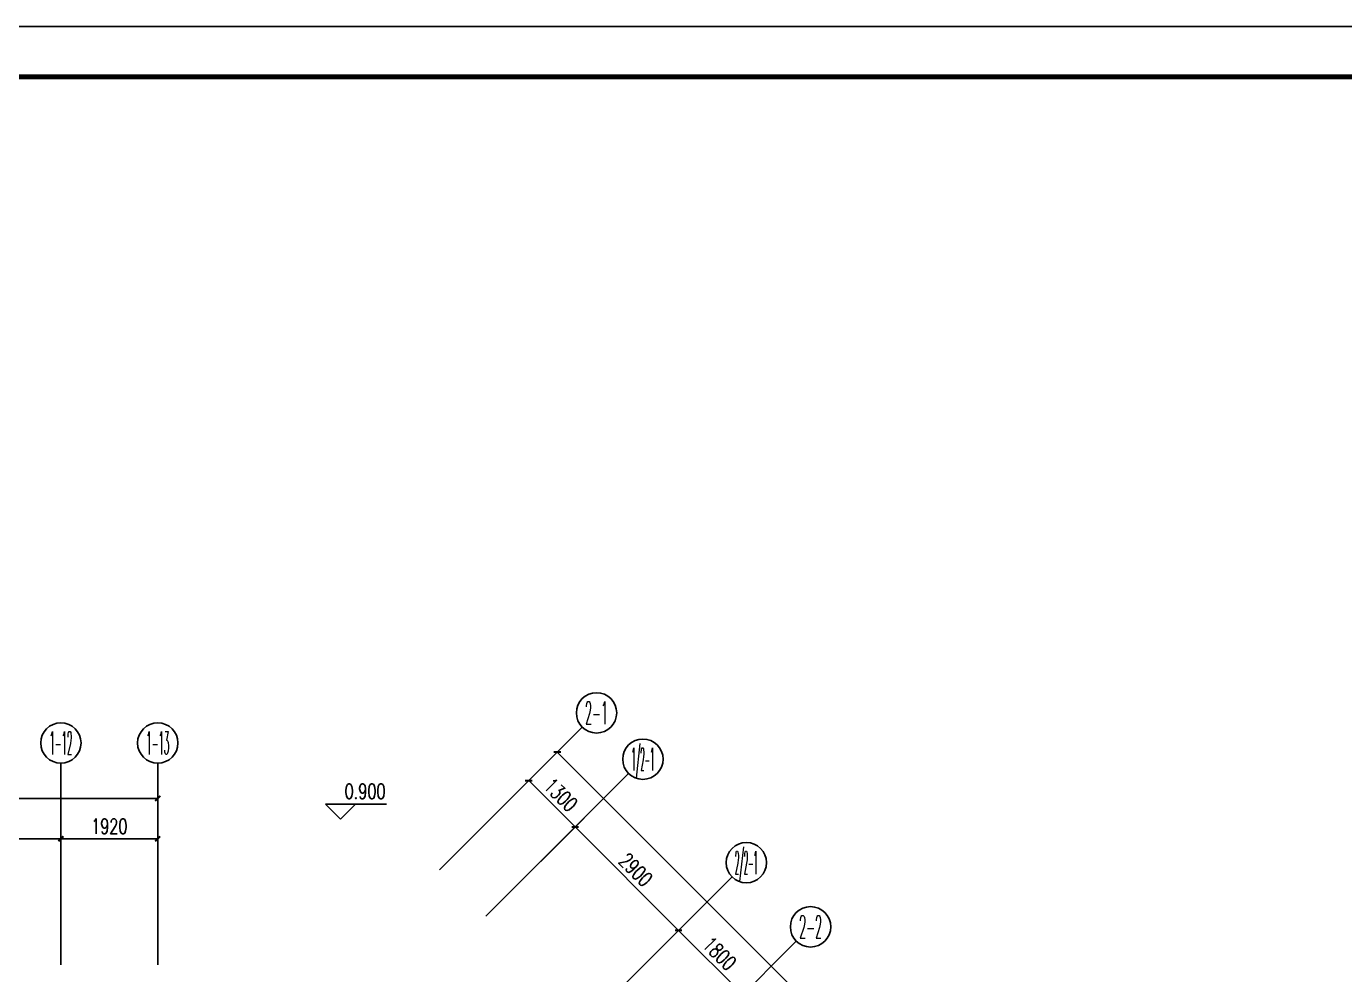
# Model space of a CAD drawing. Extents: x 815029915 to 815825525, y 579155098 to 579748855.
# Drawn here: x 815352839 to 815378967, y 579595190 to 579613994 of the extents above; entities that cross this region are included whole.
import ezdxf
from ezdxf.enums import TextEntityAlignment as Align

# ---------------------------------------------------------------- set-up
doc = ezdxf.new("R2010")
doc.units = 0
doc.header["$LTSCALE"] = 100
doc.header["$MEASUREMENT"] = 0
for name, color, linetype in [('AXIS', 3, 'Continuous'), ('AXIS_TEXT', 7, 'Continuous'), ('DIM_ELEV', 3, 'Continuous'), ('ZG-图框层', 4, 'Continuous'), ('zm', 1, 'Continuous')]:
    doc.layers.add(name, color=color, linetype=linetype)
doc.styles.add('_TCH_AXIS', font='COMPLEX', dxfattribs={"bigfont": 'GBCBIG'})
doc.styles.add('_TCH_DIM', font='SIMPLEX', dxfattribs={"bigfont": 'GBCBIG'})
doc.styles.add('_TCH_DIM_T3', font='SIMPLEX', dxfattribs={"width": 0.705882, "bigfont": 'GBCBIG'})
doc.styles.add('COMPLEX', font='COMPLEX')
doc.dimstyles.new('_TCH_ARCH-100', dxfattribs={"dimscale": 100, "dimtxt": 2.975, "dimasz": 1, "dimexe": 2.5, "dimexo": 3, "dimgap": 1, "dimtad": 1, "dimdec": 0, "dimzin": 0, "dimdsep": 46, "dimtxsty": '_TCH_DIM_T3', "dimblk": 'ARCHTICK', "dimcen": 0.09, "dimclrt": 7, "dimazin": 2, "dimtfac": 1, "dimtdec": 0, "dimtix": 1, "dimtmove": 2, "dimatfit": 3, "dimfxl": 0, "dimtolj": 1, "dimtzin": 0, "dimarcsym": 0})

# ---------------------------------------------------------------- blocks, each defined once
blk = doc.blocks.new('_AXISO')
blk.add_circle((0, 0), 0.5)
at = {"layer": 'AXIS_TEXT', "style": 'COMPLEX', "width": 1.041667}
blk.add_attdef('A', text='', height=0.56, dxfattribs=at).set_placement((-0.25, -0.28), (0.25, -0.28), align=Align.FIT)
blk = doc.blocks.new('_ArchTick')
at = {"color": 0, "linetype": 'ByBlock', "const_width": 0.4}
blk.add_lwpolyline([(-0.5, -0.5), (0.5, 0.5)], dxfattribs=at)
blk = doc.blocks.new('*D291')
at = {"layer": 'AXIS', "color": 0, "lineweight": -2, "transparency": 16777216}
for p, q in [((815361241, 579597482), (815363539, 579599780)), ((815363362, 579599603), (815400839, 579562127)), ((815398718, 579560005), (815401016, 579562303))]:
    blk.add_line(p, q, dxfattribs=at)
at = {"layer": 'Defpoints', "color": 0, "transparency": 16777216}
for p in [(815361029, 579597270), (815400839, 579562127), (815398505, 579559793)]:
    blk.add_point(p, dxfattribs=at)
at = {"layer": 'AXIS', "color": 0, "lineweight": -2, "transparency": 16777216, "xscale": 100, "yscale": 100, "zscale": 100}
for p, rotation in [((815363362, 579599603), 135.0000000001822), ((815400839, 579562127), 315.0000000001822)]:
    blk.add_blockref('_ArchTick', p, dxfattribs=dict(at, rotation=rotation))
at = {"layer": 'AXIS', "color": 7, "transparency": 16777216, "insert": (815382276, 579581041), "char_height": 297.5, "attachment_point": 5, "rotation": 315, "style": '_TCH_DIM_T3'}
blk.add_mtext('\\A1;53000', dxfattribs=at)
blk = doc.blocks.new('*D292')
at = {"layer": 'AXIS', "color": 0, "lineweight": -2, "transparency": 16777216}
for p, q in [((815361241, 579597482), (815362973, 579599214)), ((815362796, 579599038), (815363716, 579598118)), ((815362160, 579596563), (815363892, 579598295))]:
    blk.add_line(p, q, dxfattribs=at)
at = {"layer": 'Defpoints', "color": 0, "transparency": 16777216}
for p in [(815363716, 579598118), (815361029, 579597270), (815361948, 579596351)]:
    blk.add_point(p, dxfattribs=at)
at = {"layer": 'AXIS', "color": 0, "lineweight": -2, "transparency": 16777216, "xscale": 100, "yscale": 100, "zscale": 100}
for p, rotation in [((815362796, 579599038), 135), ((815363716, 579598118), 315)]:
    blk.add_blockref('_ArchTick', p, dxfattribs=dict(at, rotation=rotation))
at = {"layer": 'AXIS', "color": 7, "transparency": 16777216, "insert": (815363432, 579598754), "char_height": 297.5, "attachment_point": 5, "rotation": 315, "style": '_TCH_DIM_T3'}
blk.add_mtext('\\A1;1300', dxfattribs=at)
blk = doc.blocks.new('*D293')
at = {"layer": 'AXIS', "color": 0, "lineweight": -2, "transparency": 16777216}
for p, q in [((815362160, 579596563), (815363892, 579598295)), ((815363716, 579598118), (815365766, 579596068)), ((815364211, 579594512), (815365943, 579596245))]:
    blk.add_line(p, q, dxfattribs=at)
at = {"layer": 'Defpoints', "color": 0, "transparency": 16777216}
for p in [(815361948, 579596351), (815365766, 579596068), (815363999, 579594300)]:
    blk.add_point(p, dxfattribs=at)
at = {"layer": 'AXIS', "color": 0, "lineweight": -2, "transparency": 16777216, "xscale": 100, "yscale": 100, "zscale": 100}
for p, rotation in [((815363716, 579598118), 135), ((815365766, 579596068), 315)]:
    blk.add_blockref('_ArchTick', p, dxfattribs=dict(at, rotation=rotation))
at = {"layer": 'AXIS', "color": 7, "transparency": 16777216, "insert": (815364917, 579597269), "char_height": 297.5, "attachment_point": 5, "rotation": 315, "style": '_TCH_DIM_T3'}
blk.add_mtext('\\A1;2900', dxfattribs=at)
blk = doc.blocks.new('*D294')
at = {"layer": 'AXIS', "color": 0, "lineweight": -2, "transparency": 16777216}
for p, q in [((815364211, 579594512), (815365943, 579596245)), ((815365766, 579596068), (815367039, 579594795)), ((815365483, 579593239), (815367216, 579594972))]:
    blk.add_line(p, q, dxfattribs=at)
at = {"layer": 'Defpoints', "color": 0, "transparency": 16777216}
for p in [(815367039, 579594795), (815363999, 579594300), (815365271, 579593027)]:
    blk.add_point(p, dxfattribs=at)
at = {"layer": 'AXIS', "color": 0, "lineweight": -2, "transparency": 16777216, "xscale": 100, "yscale": 100, "zscale": 100}
for p, rotation in [((815365766, 579596068), 135), ((815367039, 579594795), 315)]:
    blk.add_blockref('_ArchTick', p, dxfattribs=dict(at, rotation=rotation))
at = {"layer": 'AXIS', "color": 7, "transparency": 16777216, "insert": (815366579, 579595607), "char_height": 297.5, "attachment_point": 5, "rotation": 315, "style": '_TCH_DIM_T3'}
blk.add_mtext('\\A1;1800', dxfattribs=at)
blk = doc.blocks.new('*D326')
at = {"layer": 'AXIS', "color": 0, "lineweight": -2, "transparency": 16777216}
for p, q in [((815296023, 579595684), (815296023, 579598934)), ((815355443, 579595684), (815355443, 579598934)), ((815296023, 579598684), (815355443, 579598684))]:
    blk.add_line(p, q, dxfattribs=at)
at = {"layer": 'Defpoints', "color": 0, "transparency": 16777216}
for p in [(815355443, 579598684), (815296023, 579595384), (815355443, 579595384)]:
    blk.add_point(p, dxfattribs=at)
at = {"layer": 'AXIS', "color": 0, "lineweight": -2, "transparency": 16777216, "xscale": 100, "yscale": 100, "zscale": 100, "rotation": 180}
blk.add_blockref('_ArchTick', (815296023, 579598684), dxfattribs=at)
at = {"layer": 'AXIS', "color": 0, "lineweight": -2, "transparency": 16777216, "xscale": 100, "yscale": 100, "zscale": 100}
blk.add_blockref('_ArchTick', (815355443, 579598684), dxfattribs=at)
at = {"layer": 'AXIS', "color": 7, "transparency": 16777216, "insert": (815325733, 579598932), "char_height": 297.5, "attachment_point": 5, "style": '_TCH_DIM_T3'}
blk.add_mtext('\\A1;59420', dxfattribs=at)
blk = doc.blocks.new('*D336')
at = {"layer": 'AXIS', "color": 0, "lineweight": -2, "transparency": 16777216}
for p, q in [((815347223, 579595684), (815347223, 579598134)), ((815353523, 579595684), (815353523, 579598134)), ((815347223, 579597884), (815353523, 579597884))]:
    blk.add_line(p, q, dxfattribs=at)
at = {"layer": 'Defpoints', "color": 0, "transparency": 16777216}
for p in [(815353523, 579597884), (815347223, 579595384), (815353523, 579595384)]:
    blk.add_point(p, dxfattribs=at)
at = {"layer": 'AXIS', "color": 0, "lineweight": -2, "transparency": 16777216, "xscale": 100, "yscale": 100, "zscale": 100, "rotation": 180}
blk.add_blockref('_ArchTick', (815347223, 579597884), dxfattribs=at)
at = {"layer": 'AXIS', "color": 0, "lineweight": -2, "transparency": 16777216, "xscale": 100, "yscale": 100, "zscale": 100}
blk.add_blockref('_ArchTick', (815353523, 579597884), dxfattribs=at)
at = {"layer": 'AXIS', "color": 7, "transparency": 16777216, "insert": (815350373, 579598132), "char_height": 297.5, "attachment_point": 5, "style": '_TCH_DIM_T3'}
blk.add_mtext('\\A1;6300', dxfattribs=at)
blk = doc.blocks.new('*D337')
at = {"layer": 'AXIS', "color": 0, "lineweight": -2, "transparency": 16777216}
for p, q in [((815353523, 579595684), (815353523, 579598134)), ((815355443, 579595684), (815355443, 579598134)), ((815353523, 579597884), (815355443, 579597884))]:
    blk.add_line(p, q, dxfattribs=at)
at = {"layer": 'Defpoints', "color": 0, "transparency": 16777216}
for p in [(815355443, 579597884), (815353523, 579595384), (815355443, 579595384)]:
    blk.add_point(p, dxfattribs=at)
at = {"layer": 'AXIS', "color": 0, "lineweight": -2, "transparency": 16777216, "xscale": 100, "yscale": 100, "zscale": 100, "rotation": 180}
blk.add_blockref('_ArchTick', (815353523, 579597884), dxfattribs=at)
at = {"layer": 'AXIS', "color": 0, "lineweight": -2, "transparency": 16777216, "xscale": 100, "yscale": 100, "zscale": 100}
blk.add_blockref('_ArchTick', (815355443, 579597884), dxfattribs=at)
at = {"layer": 'AXIS', "color": 7, "transparency": 16777216, "insert": (815354483, 579598132), "char_height": 297.5, "attachment_point": 5, "style": '_TCH_DIM_T3'}
blk.add_mtext('\\A1;1920', dxfattribs=at)
blk = doc.blocks.new('ll')
at = {"layer": 'ZG-图框层'}
blk.add_lwpolyline([(815136770, 579524220), (815255670, 579524220), (815255670, 579608320), (815136770, 579608320)], close=True, dxfattribs=at)

msp = doc.modelspace()

# ---------------------------------------------------------------- linework, layer by layer
at = {"layer": 'AXIS'}
for p, q in [((815361028.7, 579597269.8), (815363857.1, 579600098.2)), ((815353523.5, 579595383.7), (815353523.5, 579599383.7)), ((815355443.5, 579595383.7), (815355443.5, 579599383.7)), ((815361948, 579596350.6), (815364776.4, 579599179)), ((815363998.6, 579594300), (815366827, 579597128.4)), ((815365271.4, 579593027.2), (815368099.8, 579595855.6))]:
    msp.add_line(p, q, dxfattribs=at)
at = {"layer": 'DIM_ELEV'}
for p, q in [((815359065.8, 579598272.1), (815358765.8, 579598572.1)), ((815358765.8, 579598572.1), (815359977, 579598572.1)), ((815359065.8, 579598272.1), (815359365.8, 579598572.1))]:
    msp.add_line(p, q, dxfattribs=at)
at = {"layer": 'ZG-图框层'}
msp.add_lwpolyline([(815286195.5, 579529893.5), (815405095.5, 579529893.5), (815405095.5, 579613993.5), (815286195.5, 579613993.5)], close=True, dxfattribs=at)
at = {"layer": 'ZG-图框层', "const_width": 100}
msp.add_lwpolyline([(815288695.5, 579530893.5), (815404095.5, 579530893.5), (815404095.5, 579612993.5), (815288695.5, 579612993.5)], close=True, dxfattribs=at)

# ---------------------------------------------------------------- block references
at = {"layer": 'AXIS'}
ref = msp.add_blockref('_AXISO', (815364140, 579600381.1), dxfattribs=dict(at, xscale=800, yscale=800, zscale=800))
ref.add_attrib('A', '2-1', dxfattribs={"color": 7, "height": 452.55, "style": '_TCH_AXIS', "width": 0.381818}).set_placement((815363913.7, 579600154.8), (815364366.3, 579600154.8), align=Align.FIT)
ref = msp.add_blockref('_AXISO', (815353523.5, 579599783.7), dxfattribs=dict(at, xscale=800, yscale=800, zscale=800))
ref.add_attrib('A', '1-12', dxfattribs={"color": 7, "height": 452.55, "style": '_TCH_AXIS', "width": 0.3}).set_placement((815353297.2, 579599557.4), (815353749.8, 579599557.4), align=Align.FIT)
ref = msp.add_blockref('_AXISO', (815355443.5, 579599783.7), dxfattribs=dict(at, xscale=800, yscale=800, zscale=800))
ref.add_attrib('A', '1-13', dxfattribs={"color": 7, "height": 452.55, "style": '_TCH_AXIS', "width": 0.3}).set_placement((815355217.2, 579599557.4), (815355669.8, 579599557.4), align=Align.FIT)
ref = msp.add_blockref('_AXISO', (815365059.2, 579599461.8), dxfattribs=dict(at, xscale=800, yscale=800, zscale=800))
ref.add_attrib('A', '1/2-1', dxfattribs={"color": 7, "height": 452.55, "style": '_TCH_AXIS', "width": 0.228261}).set_placement((815364832.9, 579599235.6), (815365285.5, 579599235.6), align=Align.FIT)
ref = msp.add_blockref('_AXISO', (815367109.8, 579597411.2), dxfattribs=dict(at, xscale=800, yscale=800, zscale=800))
ref.add_attrib('A', '2/2-1', dxfattribs={"color": 7, "height": 452.55, "style": '_TCH_AXIS', "width": 0.216495}).set_placement((815366883.6, 579597185), (815367336.1, 579597185), align=Align.FIT)
ref = msp.add_blockref('_AXISO', (815368382.6, 579596138.4), dxfattribs=dict(at, xscale=800, yscale=800, zscale=800))
ref.add_attrib('A', '2-2', dxfattribs={"color": 7, "height": 452.55, "style": '_TCH_AXIS', "width": 0.35}).set_placement((815368156.4, 579595912.2), (815368608.9, 579595912.2), align=Align.FIT)
at = {"layer": 'zm', "color": 1}
msp.add_blockref('ll', (149425.4, 5673.6), dxfattribs=at)

# ---------------------------------------------------------------- texts
at = {"layer": 'DIM_ELEV', "color": 7, "style": '_TCH_DIM', "width": 0.705882}
msp.add_text('0.900', height=297.5, dxfattribs=at).set_placement((815359147, 579598677.1))

# ---------------------------------------------------------------- dimensions: what is measured, and where the dimension line sits
at = {"layer": 'AXIS'}
for p1, p2, distance, picture, middle in [((815361028.7, 579597269.8), (815398505.4, 579559793.2), 3300, '*D291', (815382276.4, 579581040.8)), ((815296023.5, 579595383.7), (815355443.5, 579595383.7), 3300, '*D326', (815325733.5, 579598932.4)), ((815361028.7, 579597269.8), (815361948, 579596350.6), 2500, '*D292', (815363432, 579598753.9)), ((815347223.5, 579595383.7), (815353523.5, 579595383.7), 2500, '*D336', (815350373.5, 579598132.4)), ((815353523.5, 579595383.7), (815355443.5, 579595383.7), 2500, '*D337', (815354483.5, 579598132.4)), ((815361948, 579596350.6), (815363998.6, 579594300), 2500, '*D293', (815364916.9, 579597268.9)), ((815363998.6, 579594300), (815365271.4, 579593027.2), 2500, '*D294', (815366578.6, 579595607.2))]:
    dim = msp.add_aligned_dim(p1=p1, p2=p2, distance=distance, dimstyle='_TCH_ARCH-100', dxfattribs=at)
    dim.commit()
    dim.dimension.update_dxf_attribs({"geometry": picture, "text_midpoint": middle})

doc.saveas('drawing.dxf')
